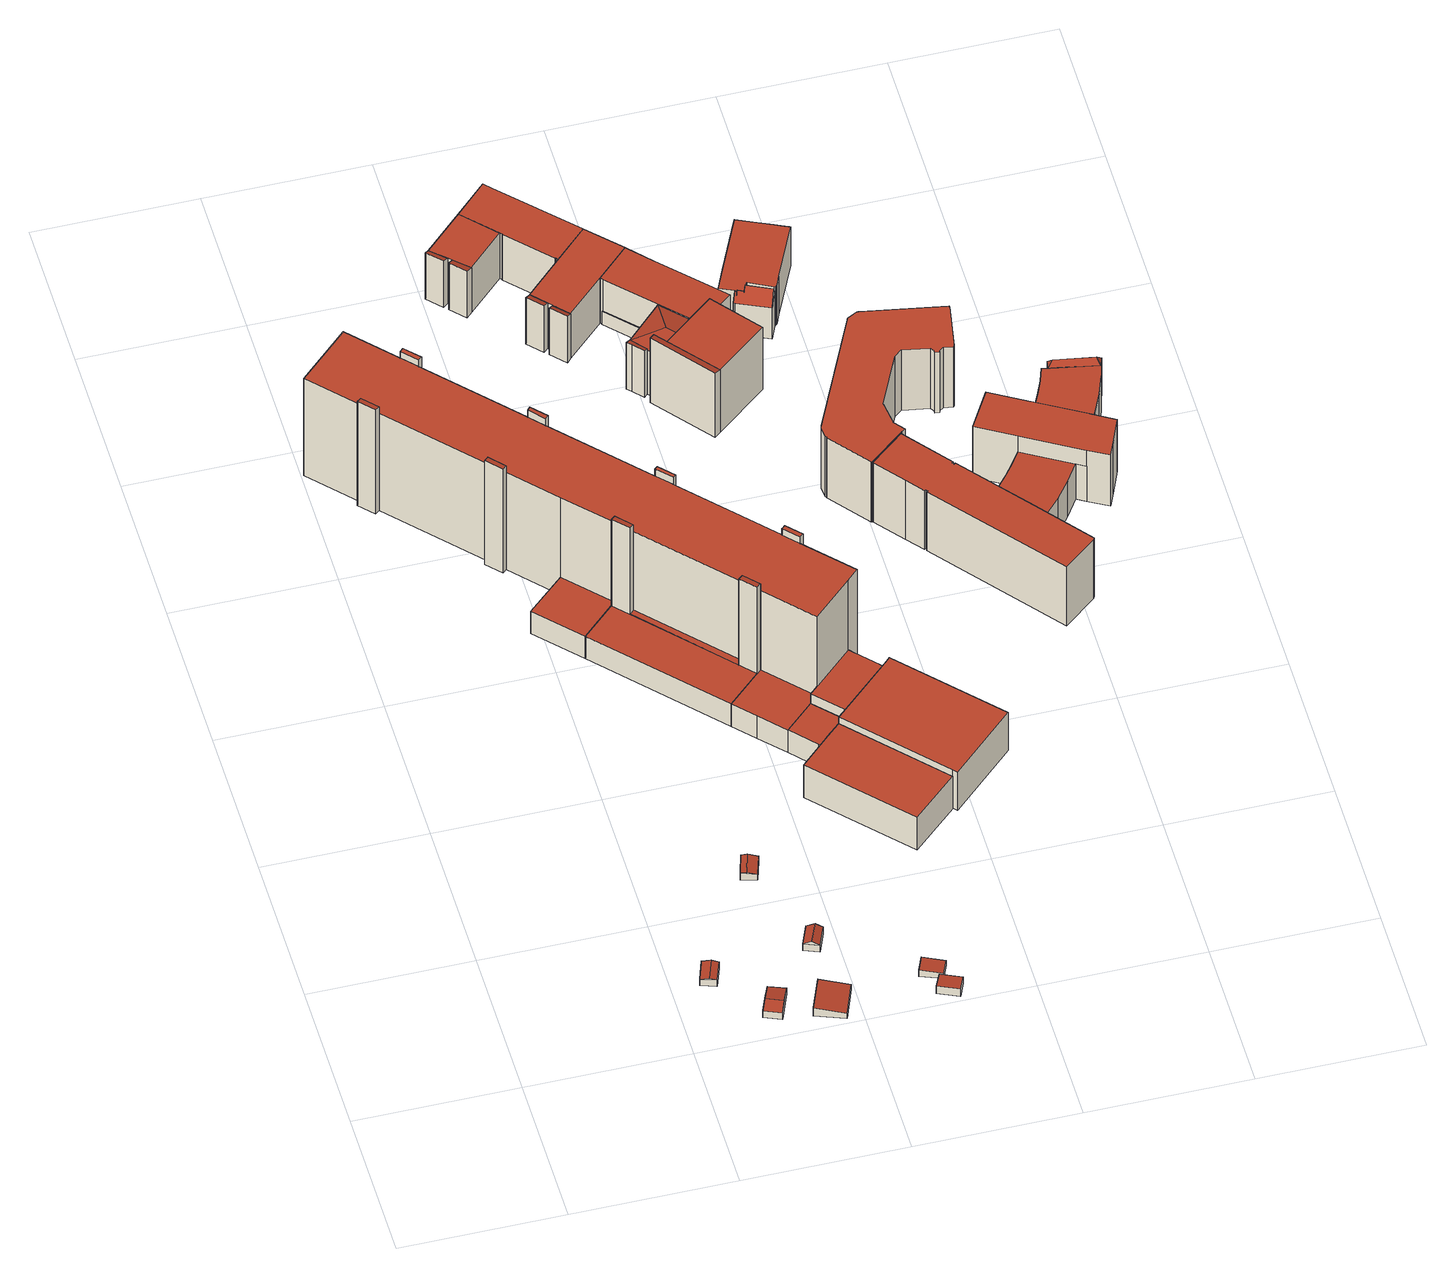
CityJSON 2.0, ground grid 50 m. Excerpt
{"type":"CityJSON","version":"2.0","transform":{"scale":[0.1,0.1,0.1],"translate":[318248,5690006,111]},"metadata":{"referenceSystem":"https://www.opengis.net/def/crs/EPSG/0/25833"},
"CityObjects":{
"building1":{"type":"Building","attributes":{"Dachtyp_tdc":"tdcGableRoof","Gemeindeschluessel":14713000,"Dachneigung":14.4,"QualitaetDacherkennung":74,"Geometrietyp2DReferenz":"3000","function":"31001_9998","roofType":"3100","measuredHeight":3.3},"geometry":[{"type":"MultiSurface","lod":"2","boundaries":[[[0,1,2,3]],[[1,4,5,2]],[[4,6,7,5]],[[6,0,3,7]],[[4,1,8]],[[0,6,9]],[[1,0,9,8]],[[6,4,8,9]],[[3,2,5,7]]],"semantics":{"surfaces":[{"type":"WallSurface"},{"type":"RoofSurface"},{"type":"GroundSurface"}],"values":[0,0,0,0,0,0,1,1,2]}}]},
"building2":{"type":"Building","attributes":{"Dachtyp_tdc":"tdcGableRoof","Gemeindeschluessel":14713000,"Dachneigung":10.13,"QualitaetDacherkennung":57,"Geometrietyp2DReferenz":"3000","function":"31001_9998","roofType":"3100","measuredHeight":3.5},"geometry":[{"type":"MultiSurface","lod":"2","boundaries":[[[10,11,12,13]],[[11,14,15,12]],[[14,16,17,15]],[[16,10,13,17]],[[14,11,18]],[[10,16,19]],[[11,10,19,18]],[[16,14,18,19]],[[13,12,15,17]]],"semantics":{"surfaces":[{"type":"WallSurface"},{"type":"RoofSurface"},{"type":"GroundSurface"}],"values":[0,0,0,0,0,0,1,1,2]}}]},
"building3":{"type":"Building","attributes":{"Dachtyp_tdc":"tdcPolyFlatRoof","Gemeindeschluessel":14713000,"Dachneigung":6.79,"QualitaetDacherkennung":64,"Geometrietyp2DReferenz":"3000","function":"31001_9998","roofType":"2100","measuredHeight":3.27},"geometry":[{"type":"MultiSurface","lod":"2","boundaries":[[[20,21,22,23]],[[21,24,25,22]],[[24,26,27,25]],[[26,20,23,27]],[[26,24,21,20]],[[23,22,25,27]]],"semantics":{"surfaces":[{"type":"WallSurface"},{"type":"RoofSurface"},{"type":"GroundSurface"}],"values":[0,0,0,0,1,2]}}]},
"building4":{"type":"Building","attributes":{"Dachtyp_tdc":"tdcGableRoof","Gemeindeschluessel":14713000,"Dachneigung":14.14,"QualitaetDacherkennung":71,"Geometrietyp2DReferenz":"3000","function":"31001_9998","roofType":"3100","measuredHeight":3.2},"geometry":[{"type":"MultiSurface","lod":"2","boundaries":[[[28,29,30,31]],[[29,32,33,30]],[[32,34,35,33]],[[34,28,31,35]],[[32,29,36]],[[28,34,37]],[[29,28,37,36]],[[34,32,36,37]],[[31,30,33,35]]],"semantics":{"surfaces":[{"type":"WallSurface"},{"type":"RoofSurface"},{"type":"GroundSurface"}],"values":[0,0,0,0,0,0,1,1,2]}}]},
"building5":{"type":"Building","attributes":{"Dachtyp_tdc":"tdcGableRoof","Gemeindeschluessel":14713000,"Dachneigung":29.37,"QualitaetDacherkennung":74,"Geometrietyp2DReferenz":"3000","function":"31001_9998","roofType":"3100","measuredHeight":4.05},"geometry":[{"type":"MultiSurface","lod":"2","boundaries":[[[38,39,40,41]],[[39,42,43,40]],[[42,44,45,43]],[[44,38,41,45]],[[42,39,46]],[[38,44,47]],[[39,38,47,46]],[[44,42,46,47]],[[41,40,43,45]]],"semantics":{"surfaces":[{"type":"WallSurface"},{"type":"RoofSurface"},{"type":"GroundSurface"}],"values":[0,0,0,0,0,0,1,1,2]}}]},
"building6":{"type":"Building","attributes":{"Gemeindeschluessel":14713000,"Geometrietyp2DReferenz":"3000","function":"31001_9998","roofType":"9999"},"children":["building6-1","building6-2","building6-3","building6-4","building6-5","building6-6","building6-7","building6-8","building6-9"]},
"building6-1":{"type":"BuildingPart","attributes":{"Dachtyp_tdc":"tdcPolyFlatRoof","Dachneigung":6.33,"QualitaetDacherkennung":55,"Geometrietyp2DReferenz":"3000","roofType":"2100","measuredHeight":43.44},"parents":["building6"],"geometry":[{"type":"MultiSurface","lod":"2","boundaries":[[[48,49,50,51,52]],[[53,54,55,56,57]],[[54,48,52,55]],[[54,53,49,48]],[[52,51,56,55]],[[57,50,49,53]],[[57,56,51,50]]],"semantics":{"surfaces":[{"type":"WallSurface"},{"type":"RoofSurface"},{"type":"GroundSurface"},{"type":"ClosureSurface"}],"values":[0,0,0,1,2,0,3]}}]},
"building6-2":{"type":"BuildingPart","attributes":{"Dachtyp_tdc":"tdcPolyFlatRoof","Dachneigung":5.92,"QualitaetDacherkennung":57,"Geometrietyp2DReferenz":"3000","roofType":"2100","measuredHeight":43.45},"parents":["building6"],"geometry":[{"type":"MultiSurface","lod":"2","boundaries":[[[58,59,60,61,62]],[[63,64,65,66,67]],[[64,58,62,65]],[[64,63,68,59,58]],[[62,61,69,66,65]],[[70,60,59,68]],[[70,69,61,60]],[[67,70,68,63]],[[67,66,69,70]]],"semantics":{"surfaces":[{"type":"WallSurface"},{"type":"RoofSurface"},{"type":"GroundSurface"},{"type":"ClosureSurface"}],"values":[0,0,0,1,2,0,3,0,3]}}]},
"building6-3":{"type":"BuildingPart","attributes":{"Dachtyp_tdc":"tdcPolyFlatRoof","Dachneigung":7.28,"QualitaetDacherkennung":29,"Geometrietyp2DReferenz":"3000","roofType":"2100","measuredHeight":43.46},"parents":["building6"],"geometry":[{"type":"MultiSurface","lod":"2","boundaries":[[[71,72,73,74]],[[72,75,73]],[[76,77,78,79,80]],[[77,71,74,78]],[[77,76,72,71]],[[74,73,79,78]],[[80,75,72,76]],[[80,79,73,75]]],"semantics":{"surfaces":[{"type":"WallSurface"},{"type":"RoofSurface"},{"type":"GroundSurface"},{"type":"ClosureSurface"}],"values":[0,0,0,0,1,2,0,3]}}]},
"building6-4":{"type":"BuildingPart","attributes":{"Dachtyp_tdc":"tdcPolyFlatRoof","Dachneigung":3.8,"QualitaetDacherkennung":34,"Geometrietyp2DReferenz":"3000","roofType":"2100","measuredHeight":43.35},"parents":["building6"],"geometry":[{"type":"MultiSurface","lod":"2","boundaries":[[[81,82,83,84,85]],[[86,87,88,89,90]],[[87,81,85,88]],[[87,86,91,82,81]],[[85,84,92,89,88]],[[93,83,82,91]],[[93,92,84,83]],[[90,93,91,86]],[[90,89,92,93]]],"semantics":{"surfaces":[{"type":"WallSurface"},{"type":"RoofSurface"},{"type":"GroundSurface"},{"type":"ClosureSurface"}],"values":[0,0,0,1,2,0,3,0,3]}}]},
"building6-5":{"type":"BuildingPart","attributes":{"Dachtyp_tdc":"tdcPolyFlatRoof","Dachneigung":0,"QualitaetDacherkennung":55,"Geometrietyp2DReferenz":"3000","roofType":"1000","measuredHeight":40.5},"parents":["building6"],"geometry":[{"type":"MultiSurface","lod":"2","boundaries":[[[94,95,96,97]],[[95,98,99,96]],[[98,100,101,99]],[[100,67,66,101]],[[60,102,103,61]],[[104,105,106,107]],[[105,108,109,106]],[[110,111,112,113]],[[111,80,79,112]],[[75,114,115,73]],[[114,116,117,115]],[[116,118,119,117]],[[120,57,56,121]],[[50,122,123,51]],[[122,50,57,120,118,116,114,75,80,111,110,108,105,104,102,60,70,67,100,98,95,94,83,93,90,124,125]],[[126,127,89,92,84,97,96,99,101,66,69,61,103,107,106,109,113,112,79,73,115,117,119,121,56,51,123]],[[125,124,127,126]],[[124,90,89,127]],[[83,94,97,84]],[[69,66,67,70]],[[61,69,70,60]],[[107,103,102,104]],[[113,109,108,110]],[[73,79,80,75]],[[121,119,118,120]],[[51,56,57,50]],[[126,123,122,125]],[[92,89,90,93]],[[84,92,93,83]]],"semantics":{"surfaces":[{"type":"WallSurface"},{"type":"RoofSurface"},{"type":"GroundSurface"},{"type":"ClosureSurface"}],"values":[0,0,0,0,0,0,0,0,0,0,0,0,0,0,1,2,0,0,0,3,3,3,3,3,3,3,3,3,3]}}]},
"building6-6":{"type":"BuildingPart","attributes":{"Dachtyp_tdc":"tdcPolyFlatRoof","Dachneigung":7.79,"QualitaetDacherkennung":46,"Geometrietyp2DReferenz":"3000","roofType":"2100","measuredHeight":43.49},"parents":["building6"],"geometry":[{"type":"MultiSurface","lod":"2","boundaries":[[[128,129,107,130]],[[129,104,107]],[[131,103,102]],[[131,132,133,103]],[[132,128,130,133]],[[132,131,129,128]],[[130,107,103,133]],[[102,104,129,131]],[[102,103,107,104]]],"semantics":{"surfaces":[{"type":"WallSurface"},{"type":"RoofSurface"},{"type":"GroundSurface"},{"type":"ClosureSurface"}],"values":[0,0,0,0,0,1,2,0,3]}}]},
"building6-7":{"type":"BuildingPart","attributes":{"Dachtyp_tdc":"tdcPolyFlatRoof","Dachneigung":4.24,"QualitaetDacherkennung":58,"Geometrietyp2DReferenz":"3000","roofType":"2100","measuredHeight":43.38},"parents":["building6"],"geometry":[{"type":"MultiSurface","lod":"2","boundaries":[[[134,135,125,126,136]],[[137,138,139,123,122]],[[138,134,136,139]],[[138,137,135,134]],[[136,126,123,139]],[[122,125,135,137]],[[122,123,126,125]]],"semantics":{"surfaces":[{"type":"WallSurface"},{"type":"RoofSurface"},{"type":"GroundSurface"},{"type":"ClosureSurface"}],"values":[0,0,0,1,2,0,3]}}]},
"building6-8":{"type":"BuildingPart","attributes":{"Dachtyp_tdc":"tdcPolyFlatRoof","Dachneigung":8.29,"QualitaetDacherkennung":39,"Geometrietyp2DReferenz":"3000","roofType":"2100","measuredHeight":43.48},"parents":["building6"],"geometry":[{"type":"MultiSurface","lod":"2","boundaries":[[[140,109,108]],[[140,141,142,109]],[[141,143,144,142]],[[143,145,112,144]],[[145,146,110,113,112]],[[146,145,143,141,140]],[[109,142,144,112,113]],[[108,110,146,140]],[[108,109,113,110]]],"semantics":{"surfaces":[{"type":"WallSurface"},{"type":"RoofSurface"},{"type":"GroundSurface"},{"type":"ClosureSurface"}],"values":[0,0,0,0,0,1,2,0,3]}}]},
"building6-9":{"type":"BuildingPart","attributes":{"Dachtyp_tdc":"tdcPolyFlatRoof","Dachneigung":3.23,"QualitaetDacherkennung":69,"Geometrietyp2DReferenz":"3000","roofType":"2100","measuredHeight":43.38},"parents":["building6"],"geometry":[{"type":"MultiSurface","lod":"2","boundaries":[[[147,148,120,121,149]],[[150,151,152,119,118]],[[151,147,149,152]],[[151,150,148,147]],[[149,121,119,152]],[[118,120,148,150]],[[118,119,121,120]]],"semantics":{"surfaces":[{"type":"WallSurface"},{"type":"RoofSurface"},{"type":"GroundSurface"},{"type":"ClosureSurface"}],"values":[0,0,0,1,2,0,3]}}]},
"building7":{"type":"Building","attributes":{"Gemeindeschluessel":14713000,"Geometrietyp2DReferenz":"3000","function":"31001_9998","roofType":"9999"},"children":["building7-1","building7-2","building7-3","building7-4","building7-5"]},
"building7-1":{"type":"BuildingPart","attributes":{"Dachtyp_tdc":"tdcPolyFlatRoof","Dachneigung":0,"QualitaetDacherkennung":80,"Geometrietyp2DReferenz":"3000","roofType":"1000","measuredHeight":9.27},"parents":["building7"],"geometry":[{"type":"MultiSurface","lod":"2","boundaries":[[[153,154,155,156]],[[154,157,158,155]],[[159,160,161,162]],[[160,153,156,161]],[[160,159,157,154,153]],[[156,155,158,162,161]],[[162,158,157,159]]],"semantics":{"surfaces":[{"type":"WallSurface"},{"type":"RoofSurface"},{"type":"GroundSurface"},{"type":"ClosureSurface"}],"values":[0,0,0,0,1,2,3]}}]},
"building7-2":{"type":"BuildingPart","attributes":{"Dachtyp_tdc":"tdcPolyFlatRoof","Dachneigung":6.93,"QualitaetDacherkennung":41,"Geometrietyp2DReferenz":"3000","roofType":"2100","measuredHeight":9.59},"parents":["building7"],"geometry":[{"type":"MultiSurface","lod":"2","boundaries":[[[163,164,165,166]],[[167,168,169,170]],[[167,163,166,168]],[[167,170,164,163]],[[166,165,169,168]],[[170,169,165,164]]],"semantics":{"surfaces":[{"type":"WallSurface"},{"type":"RoofSurface"},{"type":"GroundSurface"},{"type":"ClosureSurface"}],"values":[0,0,0,1,2,3]}}]},
"building7-3":{"type":"BuildingPart","attributes":{"Dachtyp_tdc":"tdcPolyFlatRoof","Dachneigung":0,"QualitaetDacherkennung":78,"Geometrietyp2DReferenz":"3000","roofType":"1000","measuredHeight":9.39},"parents":["building7"],"geometry":[{"type":"MultiSurface","lod":"2","boundaries":[[[171,172,173,174]],[[172,175,176,173]],[[175,177,178,176]],[[177,179,180,178]],[[179,181,182,183,180]],[[184,171,174,185,186]],[[184,181,179,177,175,172,171]],[[174,173,176,178,180,183,185]],[[186,182,181,184]],[[186,185,183,182]]],"semantics":{"surfaces":[{"type":"WallSurface"},{"type":"RoofSurface"},{"type":"GroundSurface"},{"type":"ClosureSurface"}],"values":[0,0,0,0,0,0,1,2,0,3]}}]},
"building7-4":{"type":"BuildingPart","attributes":{"Dachtyp_tdc":"tdcPolyFlatRoof","Dachneigung":0,"QualitaetDacherkennung":87,"Geometrietyp2DReferenz":"3000","roofType":"1000","measuredHeight":9.36},"parents":["building7"],"geometry":[{"type":"MultiSurface","lod":"2","boundaries":[[[187,186,185,188]],[[182,189,190,183]],[[189,191,192,190]],[[193,194,195,196]],[[193,187,188,194]],[[193,196,191,189,182,186,187]],[[188,185,183,190,192,195,194]],[[183,185,186,182]],[[196,195,192,191]]],"semantics":{"surfaces":[{"type":"WallSurface"},{"type":"RoofSurface"},{"type":"GroundSurface"},{"type":"ClosureSurface"}],"values":[0,0,0,0,0,1,2,3,3]}}]},
"building7-5":{"type":"BuildingPart","attributes":{"Dachtyp_tdc":"tdcPolyFlatRoof","Dachneigung":0,"QualitaetDacherkennung":85,"Geometrietyp2DReferenz":"3000","roofType":"1000","measuredHeight":9.3},"parents":["building7"],"geometry":[{"type":"MultiSurface","lod":"2","boundaries":[[[164,196,195,165]],[[191,197,159,162,192]],[[198,170,169,158,157]],[[198,197,191,196,164,170]],[[169,165,195,192,162,158]],[[165,169,170,164]],[[192,195,196,191]],[[157,159,197,198]],[[157,158,162,159]]],"semantics":{"surfaces":[{"type":"WallSurface"},{"type":"RoofSurface"},{"type":"GroundSurface"},{"type":"ClosureSurface"}],"values":[0,0,0,1,2,3,3,0,3]}}]},
"building8":{"type":"Building","attributes":{"Dachtyp_tdc":"tdcPolyFlatRoof","Gemeindeschluessel":14713000,"Dachneigung":3.65,"QualitaetDacherkennung":70,"Geometrietyp2DReferenz":"3000","function":"31001_9998","roofType":"2100","measuredHeight":2.65},"geometry":[{"type":"MultiSurface","lod":"2","boundaries":[[[199,200,201,202]],[[200,203,204,201]],[[203,205,206,204]],[[205,199,202,206]],[[205,203,200,199]],[[202,201,204,206]]],"semantics":{"surfaces":[{"type":"WallSurface"},{"type":"RoofSurface"},{"type":"GroundSurface"}],"values":[0,0,0,0,1,2]}}]},
"building9":{"type":"Building","attributes":{"Dachtyp_tdc":"tdcPolyFlatRoof","Gemeindeschluessel":14713000,"Dachneigung":3.18,"QualitaetDacherkennung":59,"Geometrietyp2DReferenz":"3000","function":"31001_9998","roofType":"2100","measuredHeight":3.06},"geometry":[{"type":"MultiSurface","lod":"2","boundaries":[[[207,208,209,210]],[[208,211,212,209]],[[211,213,214,212]],[[213,207,210,214]],[[213,211,208,207]],[[210,209,212,214]]],"semantics":{"surfaces":[{"type":"WallSurface"},{"type":"RoofSurface"},{"type":"GroundSurface"}],"values":[0,0,0,0,1,2]}}]},
"building10":{"type":"Building","attributes":{"Dachtyp_tdc":"tdcPolyFlatRoof","Gemeindeschluessel":14713000,"Dachneigung":0,"QualitaetDacherkennung":56,"Geometrietyp2DReferenz":"3000","function":"31001_9998","roofType":"1000","measuredHeight":13.57},"geometry":[{"type":"MultiSurface","lod":"2","boundaries":[[[215,216,217,218]],[[216,219,220,217]],[[219,221,222,220]],[[221,223,224,222]],[[223,225,226,224]],[[225,215,218,226]],[[225,223,221,219,216,215]],[[218,217,220,222,224,226]]],"semantics":{"surfaces":[{"type":"WallSurface"},{"type":"RoofSurface"},{"type":"GroundSurface"}],"values":[0,0,0,0,0,0,1,2]}}]},
"building11":{"type":"Building","attributes":{"Gemeindeschluessel":14713000,"Geometrietyp2DReferenz":"3000","function":"31001_9998","roofType":"9999"},"children":["building11-1","building11-2"]},
"building11-1":{"type":"BuildingPart","attributes":{"Dachtyp_tdc":"tdcPolyFlatRoof","Dachneigung":0,"QualitaetDacherkennung":61,"Geometrietyp2DReferenz":"3000","roofType":"1000","measuredHeight":7.04},"parents":["building11"],"geometry":[{"type":"MultiSurface","lod":"2","boundaries":[[[227,228,229,230]],[[228,231,232,229]],[[231,233,234,232]],[[233,231,228,227]],[[230,229,232,234]],[[230,234,233,227]]],"semantics":{"surfaces":[{"type":"WallSurface"},{"type":"RoofSurface"},{"type":"GroundSurface"},{"type":"ClosureSurface"}],"values":[0,0,0,1,2,3]}}]},
"building11-2":{"type":"BuildingPart","attributes":{"Dachtyp_tdc":"tdcPolyFlatRoof","Dachneigung":0,"QualitaetDacherkennung":80,"Geometrietyp2DReferenz":"3000","roofType":"1000","measuredHeight":11.76},"parents":["building11"],"geometry":[{"type":"MultiSurface","lod":"2","boundaries":[[[235,234,233]],[[235,236,237,234]],[[236,238,239,237]],[[238,240,241,239]],[[240,242,243,241]],[[242,244,245,243]],[[244,246,230,245]],[[246,227,230]],[[244,242,240,238,236,235,246]],[[234,237,239,241,243,245,230]],[[233,227,246,235]],[[233,234,230,227]]],"semantics":{"surfaces":[{"type":"WallSurface"},{"type":"RoofSurface"},{"type":"GroundSurface"},{"type":"ClosureSurface"}],"values":[0,0,0,0,0,0,0,0,1,2,0,3]}}]},
"building12":{"type":"Building","attributes":{"Dachtyp_tdc":"tdcPolyFlatRoof","Gemeindeschluessel":14713000,"Dachneigung":0,"QualitaetDacherkennung":90,"Geometrietyp2DReferenz":"3000","function":"31001_9998","roofType":"1000","measuredHeight":15.9},"geometry":[{"type":"MultiSurface","lod":"2","boundaries":[[[247,248,249,250]],[[248,251,252,249]],[[251,253,254,252]],[[253,255,256,254]],[[255,257,258,256]],[[257,259,260,258]],[[259,247,250,260]],[[259,257,255,253,251,248,247]],[[250,249,252,254,256,258,260]]],"semantics":{"surfaces":[{"type":"WallSurface"},{"type":"RoofSurface"},{"type":"GroundSurface"}],"values":[0,0,0,0,0,0,0,1,2]}}]},
"building13":{"type":"Building","attributes":{"Gemeindeschluessel":14713000,"Geometrietyp2DReferenz":"3000","function":"31001_2000","roofType":"9999"},"children":["building13-1","building13-2","building13-3","building13-4","building13-5","building13-6","building13-7","building13-8","building13-9","building13-10","building13-11","building13-12","building13-13","building13-14"]},
"building13-1":{"type":"BuildingPart","attributes":{"Dachtyp_tdc":"tdcPolyFlatRoof","Dachneigung":17.15,"QualitaetDacherkennung":62,"Geometrietyp2DReferenz":"3000","roofType":"2100","measuredHeight":26.86},"parents":["building13"],"geometry":[{"type":"MultiSurface","lod":"2","boundaries":[[[261,262,263,264,265]],[[266,267,268,269,270]],[[267,261,265,268]],[[267,266,262,261]],[[265,264,271,269,268]],[[266,270,272,273,263,262]],[[270,269,271,273,272]],[[273,271,264,263]]],"semantics":{"surfaces":[{"type":"WallSurface"},{"type":"RoofSurface"},{"type":"GroundSurface"},{"type":"ClosureSurface"}],"values":[0,0,0,1,2,0,3,3]}}]},
"building13-2":{"type":"BuildingPart","attributes":{"Dachtyp_tdc":"tdcPolyFlatRoof","Dachneigung":0,"QualitaetDacherkennung":66,"Geometrietyp2DReferenz":"3000","roofType":"1000","measuredHeight":25.97},"parents":["building13"],"geometry":[{"type":"MultiSurface","lod":"2","boundaries":[[[274,275,276,277,278]],[[275,270,269,276]],[[272,270,275,274]],[[277,276,269,271,279,280]],[[271,269,270,272,273]],[[281,282,283,284,273,272,274,278,285]],[[280,279,282,281]],[[279,271,273,283,282]],[[283,273,284]],[[278,277,280,281,285]]],"semantics":{"surfaces":[{"type":"WallSurface"},{"type":"RoofSurface"},{"type":"GroundSurface"},{"type":"ClosureSurface"}],"values":[0,0,1,2,3,0,3,3,3,3]}}]},
"building13-3":{"type":"BuildingPart","attributes":{"Dachtyp_tdc":"tdcPolyFlatRoof","Dachneigung":16.8,"QualitaetDacherkennung":35,"Geometrietyp2DReferenz":"3000","roofType":"2100","measuredHeight":19.42},"parents":["building13"],"geometry":[{"type":"MultiSurface","lod":"2","boundaries":[[[286,287,288,289]],[[290,291,292,293]],[[291,286,289,292]],[[291,290,287,286]],[[289,288,293,292]],[[290,293,288,287]]],"semantics":{"surfaces":[{"type":"WallSurface"},{"type":"RoofSurface"},{"type":"GroundSurface"},{"type":"ClosureSurface"}],"values":[0,0,0,1,2,3]}}]},
"building13-4":{"type":"BuildingPart","attributes":{"Dachtyp_tdc":"tdcPolyFlatRoof","Dachneigung":0,"QualitaetDacherkennung":29,"Geometrietyp2DReferenz":"3000","roofType":"1000","measuredHeight":5.53},"parents":["building13"],"geometry":[{"type":"MultiSurface","lod":"2","boundaries":[[[294,295,296,297]],[[295,298,299,296]],[[298,300,301,299]],[[281,282,279,280]],[[302,282,281,300,298,295,294]],[[297,296,299,301,280,279,303]],[[280,301,300,281]],[[303,279,282,302]],[[297,303,302,294]]],"semantics":{"surfaces":[{"type":"WallSurface"},{"type":"RoofSurface"},{"type":"GroundSurface"},{"type":"ClosureSurface"}],"values":[0,0,0,0,1,2,3,3,3]}}]},
"building13-5":{"type":"BuildingPart","attributes":{"Dachtyp_tdc":"tdcPolyFlatRoof","Dachneigung":18.52,"QualitaetDacherkennung":36,"Geometrietyp2DReferenz":"3000","roofType":"2100","measuredHeight":19.46},"parents":["building13"],"geometry":[{"type":"MultiSurface","lod":"2","boundaries":[[[304,305,306,307]],[[308,309,310,311]],[[309,304,307,310]],[[309,308,305,304]],[[307,306,311,310]],[[311,306,305,308]]],"semantics":{"surfaces":[{"type":"WallSurface"},{"type":"RoofSurface"},{"type":"GroundSurface"},{"type":"ClosureSurface"}],"values":[0,0,0,1,2,3]}}]},
"building13-6":{"type":"BuildingPart","attributes":{"Dachtyp_tdc":"tdcHipAndGableRoof","Dachneigung":10.14,"QualitaetDacherkennung":19,"Geometrietyp2DReferenz":"3000","roofType":"5000","measuredHeight":20.08},"parents":["building13"],"geometry":[{"type":"MultiSurface","lod":"2","boundaries":[[[312,313,314]],[[313,315,263,273,284,314]],[[283,312,314,284]],[[271,264,316,317,297,303,279]],[[316,264,263,315]],[[264,271,273,263]],[[317,316,315,313]],[[302,294,297,317,313,312]],[[302,303,297,294]],[[283,282,302,312]],[[282,279,303,302]],[[273,271,279,282,283]],[[273,283,284]]],"semantics":{"surfaces":[{"type":"RoofSurface"},{"type":"GroundSurface"},{"type":"WallSurface"},{"type":"ClosureSurface"}],"values":[0,0,0,1,2,3,3,2,3,2,3,3,3]}}]},
"building13-7":{"type":"BuildingPart","attributes":{"Dachtyp_tdc":"tdcPolyFlatRoof","Dachneigung":0,"QualitaetDacherkennung":67,"Geometrietyp2DReferenz":"3000","roofType":"1000","measuredHeight":18.87},"parents":["building13"],"geometry":[{"type":"MultiSurface","lod":"2","boundaries":[[[318,278,277,319,320]],[[321,322,323,301,300]],[[324,325,326,327,328]],[[325,324,322,321,285,278,318]],[[319,277,280,301,323,328,327]],[[277,278,285,281,280]],[[300,281,285,321]],[[300,301,280,281]],[[328,323,322,324]],[[320,326,325,318]],[[320,319,327,326]]],"semantics":{"surfaces":[{"type":"WallSurface"},{"type":"RoofSurface"},{"type":"GroundSurface"},{"type":"ClosureSurface"}],"values":[0,0,0,1,2,3,0,3,3,0,3]}}]},
"building13-8":{"type":"BuildingPart","attributes":{"Dachtyp_tdc":"tdcPolyFlatRoof","Dachneigung":24.18,"QualitaetDacherkennung":37,"Geometrietyp2DReferenz":"3000","roofType":"2100","measuredHeight":19.48},"parents":["building13"],"geometry":[{"type":"MultiSurface","lod":"2","boundaries":[[[329,330,331,332]],[[333,334,335,336]],[[334,329,332,335]],[[334,333,330,329]],[[332,331,336,335]],[[336,331,330,333]]],"semantics":{"surfaces":[{"type":"WallSurface"},{"type":"RoofSurface"},{"type":"GroundSurface"},{"type":"ClosureSurface"}],"values":[0,0,0,1,2,3]}}]},
"building13-9":{"type":"BuildingPart","attributes":{"Dachtyp_tdc":"tdcPolyFlatRoof","Dachneigung":0,"QualitaetDacherkennung":77,"Geometrietyp2DReferenz":"3000","roofType":"1000","measuredHeight":18.88},"parents":["building13"],"geometry":[{"type":"MultiSurface","lod":"2","boundaries":[[[337,338,339,340]],[[338,341,342,339]],[[341,343,344,342]],[[345,346,347,348]],[[345,343,341,338,337,349,350,351,352,346]],[[347,353,354,355,356,340,339,342,344,348]],[[346,352,353,347]],[[352,351,354,353]],[[350,349,356,355]],[[349,337,340,356]],[[348,344,343,345]],[[355,354,351,350]]],"semantics":{"surfaces":[{"type":"WallSurface"},{"type":"RoofSurface"},{"type":"GroundSurface"},{"type":"ClosureSurface"}],"values":[0,0,0,0,1,2,0,0,0,0,3,3]}}]},
"building13-10":{"type":"BuildingPart","attributes":{"Dachtyp_tdc":"tdcPolyFlatRoof","Dachneigung":18.63,"QualitaetDacherkennung":42,"Geometrietyp2DReferenz":"3000","roofType":"2100","measuredHeight":19.43},"parents":["building13"],"geometry":[{"type":"MultiSurface","lod":"2","boundaries":[[[357,358,359,316,315]],[[358,360,361,359]],[[360,362,363,361]],[[362,364,313,317,363]],[[362,360,358,357,364]],[[317,316,359,361,363]],[[315,313,364,357]],[[316,317,313,315]]],"semantics":{"surfaces":[{"type":"WallSurface"},{"type":"RoofSurface"},{"type":"GroundSurface"},{"type":"ClosureSurface"}],"values":[0,0,0,0,1,2,0,3]}}]},
"building13-11":{"type":"BuildingPart","attributes":{"Dachtyp_tdc":"tdcPolyFlatRoof","Dachneigung":0,"QualitaetDacherkennung":78,"Geometrietyp2DReferenz":"3000","roofType":"1000","measuredHeight":18.94},"parents":["building13"],"geometry":[{"type":"MultiSurface","lod":"2","boundaries":[[[365,366,308,311,331,330]],[[367,350,355,306,305]],[[368,324,328,354,351]],[[369,370,333,336,323,322]],[[370,369,368,351,350,367,366,365]],[[331,311,306,355,354,328,323,336]],[[305,308,366,367]],[[305,306,311,308]],[[351,354,355,350]],[[322,324,368,369]],[[322,323,328,324]],[[330,333,370,365]],[[330,331,336,333]]],"semantics":{"surfaces":[{"type":"WallSurface"},{"type":"RoofSurface"},{"type":"GroundSurface"},{"type":"ClosureSurface"}],"values":[0,0,0,0,1,2,0,3,3,0,3,0,3]}}]},
"building13-12":{"type":"BuildingPart","attributes":{"Dachtyp_tdc":"tdcPolyFlatRoof","Dachneigung":19.76,"QualitaetDacherkennung":33,"Geometrietyp2DReferenz":"3000","roofType":"2100","measuredHeight":19.44},"parents":["building13"],"geometry":[{"type":"MultiSurface","lod":"2","boundaries":[[[371,372,373,374]],[[375,376,377,378]],[[376,371,374,377]],[[376,375,379,372,371]],[[374,373,378,377]],[[375,378,373,372,379]]],"semantics":{"surfaces":[{"type":"WallSurface"},{"type":"RoofSurface"},{"type":"GroundSurface"},{"type":"ClosureSurface"}],"values":[0,0,0,1,2,3]}}]},
"building13-13":{"type":"BuildingPart","attributes":{"Dachtyp_tdc":"tdcPolyFlatRoof","Dachneigung":0,"QualitaetDacherkennung":72,"Geometrietyp2DReferenz":"3000","roofType":"1000","measuredHeight":5.65},"parents":["building13"],"geometry":[{"type":"MultiSurface","lod":"2","boundaries":[[[380,381,382,383]],[[381,384,385,382]],[[384,386,387,385]],[[386,388,389,387]],[[388,390,391,389]],[[390,392,393,391]],[[392,320,319,393]],[[326,380,383,327]],[[326,320,392,390,388,386,384,381,380]],[[383,382,385,387,389,391,393,319,327]],[[327,319,320,326]]],"semantics":{"surfaces":[{"type":"WallSurface"},{"type":"RoofSurface"},{"type":"GroundSurface"},{"type":"ClosureSurface"}],"values":[0,0,0,0,0,0,0,0,1,2,3]}}]},
"building13-14":{"type":"BuildingPart","attributes":{"Dachtyp_tdc":"tdcPolyFlatRoof","Dachneigung":0,"QualitaetDacherkennung":76,"Geometrietyp2DReferenz":"3000","roofType":"1000","measuredHeight":18.9},"parents":["building13"],"geometry":[{"type":"MultiSurface","lod":"2","boundaries":[[[394,290,293,344,343]],[[395,396,375,378,288,287]],[[372,345,348,373]],[[345,372,379,396,395,394,343]],[[344,293,288,378,373,348]],[[287,290,394,395]],[[287,288,293,290]],[[379,375,396]],[[373,378,375,379,372]],[[343,344,348,345]]],"semantics":{"surfaces":[{"type":"WallSurface"},{"type":"RoofSurface"},{"type":"GroundSurface"},{"type":"ClosureSurface"}],"values":[0,0,0,1,2,0,3,0,3,3]}}]},
"building14":{"type":"Building","attributes":{"Dachtyp_tdc":"tdcFreeFormRoof","Gemeindeschluessel":14713000,"Dachneigung":58.17,"QualitaetDacherkennung":18,"Geometrietyp2DReferenz":"3000","function":"31001_2000","roofType":"5000","measuredHeight":17.75},"geometry":[{"type":"MultiSurface","lod":"2","boundaries":[[[397,398,399,400]],[[398,401,402,399]],[[401,403,404,402]],[[403,405,406,404]],[[405,407,408,406]],[[407,409,410,408]],[[409,411,412,410]],[[411,413,414,412]],[[413,415,416,414]],[[415,417,418,416]],[[417,397,400,418]],[[401,419,420,413,411,409,407,405,403]],[[397,417,415,420,419,398]],[[415,413,420]],[[401,398,419]],[[400,399,402,404,406,408,410,412,414,416,418]]],"semantics":{"surfaces":[{"type":"WallSurface"},{"type":"RoofSurface"},{"type":"GroundSurface"}],"values":[0,0,0,0,0,0,0,0,0,0,0,1,1,0,0,2]}}]},
"building15":{"type":"Building","attributes":{"Dachtyp_tdc":"tdcPolyFlatRoof","Gemeindeschluessel":14713000,"Dachneigung":0,"QualitaetDacherkennung":65,"Geometrietyp2DReferenz":"3000","function":"31001_2000","roofType":"1000","measuredHeight":16.1},"geometry":[{"type":"MultiSurface","lod":"2","boundaries":[[[421,422,423,424]],[[422,425,426,423]],[[425,427,428,426]],[[427,429,430,428]],[[429,431,418,430]],[[431,432,416,418]],[[432,433,414,416]],[[433,434,412,414]],[[434,435,410,412]],[[435,436,408,410]],[[436,437,438,408]],[[437,439,440,438]],[[439,441,442,440]],[[441,443,444,442]],[[443,445,446,444]],[[445,447,448,446]],[[447,449,450,448]],[[449,451,452,450]],[[451,421,424,452]],[[451,449,447,445,443,441,439,437,436,435,434,433,432,431,429,427,425,422,421]],[[424,423,426,428,430,418,416,414,412,410,408,438,440,442,444,446,448,450,452]]],"semantics":{"surfaces":[{"type":"WallSurface"},{"type":"RoofSurface"},{"type":"GroundSurface"}],"values":[0,0,0,0,0,0,0,0,0,0,0,0,0,0,0,0,0,0,0,1,2]}}]},
"building16":{"type":"Building","attributes":{"Dachtyp_tdc":"tdcPolyFlatRoof","Gemeindeschluessel":14713000,"Dachneigung":0,"QualitaetDacherkennung":63,"Geometrietyp2DReferenz":"3000","function":"31001_2000","roofType":"1000","measuredHeight":24.5},"geometry":[{"type":"MultiSurface","lod":"2","boundaries":[[[453,454,455,456]],[[454,457,458,455]],[[457,459,460,458]],[[459,461,462,460]],[[461,463,464,462]],[[463,465,466,464]],[[465,467,468,466]],[[467,469,470,468]],[[469,471,472,470]],[[471,473,474,472]],[[473,475,476,474]],[[475,477,478,476]],[[477,479,480,478]],[[479,481,482,480]],[[481,483,484,482]],[[483,485,486,484]],[[485,487,488,486]],[[487,453,456,488]],[[487,485,483,481,479,477,475,473,471,469,467,465,463,461,459,457,454,453]],[[456,455,458,460,462,464,466,468,470,472,474,476,478,480,482,484,486,488]]],"semantics":{"surfaces":[{"type":"WallSurface"},{"type":"RoofSurface"},{"type":"GroundSurface"}],"values":[0,0,0,0,0,0,0,0,0,0,0,0,0,0,0,0,0,0,1,2]}}]},
"building17":{"type":"Building","attributes":{"Dachtyp_tdc":"tdcPolyFlatRoof","Gemeindeschluessel":14713000,"Dachneigung":0,"QualitaetDacherkennung":70,"Geometrietyp2DReferenz":"3000","function":"31001_2000","roofType":"1000","measuredHeight":25.05},"geometry":[{"type":"MultiSurface","lod":"2","boundaries":[[[489,490,491,492]],[[490,493,494,491]],[[493,495,496,494]],[[495,497,498,496]],[[497,499,500,498]],[[499,501,502,500]],[[501,503,504,502]],[[503,505,506,504]],[[505,507,508,506]],[[507,509,510,508]],[[509,511,512,510]],[[511,513,514,512]],[[513,515,516,514]],[[515,517,518,516]],[[517,519,520,518]],[[519,521,522,520]],[[521,523,524,522]],[[523,525,526,524]],[[525,527,528,526]],[[527,529,530,528]],[[529,531,532,530]],[[531,533,534,532]],[[533,535,536,534]],[[535,537,538,536]],[[537,539,540,538]],[[539,541,542,540]],[[541,543,544,542]],[[543,545,546,544]],[[545,547,548,546]],[[547,549,550,548]],[[549,551,552,550]],[[551,553,554,552]],[[553,555,556,554]],[[555,557,558,556]],[[557,489,492,558]],[[557,555,553,551,549,547,545,543,541,539,537,535,533,531,529,527,525,523,521,519,517,515,513,511,509,507,505,503,501,499,497,495,493,490,489]],[[492,491,494,496,498,500,502,504,506,508,510,512,514,516,518,520,522,524,526,528,530,532,534,536,538,540,542,544,546,548,550,552,554,556,558]]],"semantics":{"surfaces":[{"type":"WallSurface"},{"type":"RoofSurface"},{"type":"GroundSurface"}],"values":[0,0,0,0,0,0,0,0,0,0,0,0,0,0,0,0,0,0,0,0,0,0,0,0,0,0,0,0,0,0,0,0,0,0,0,1,2]}}]},
"building18":{"type":"Building","attributes":{"Gemeindeschluessel":14713000,"Geometrietyp2DReferenz":"3000","function":"31001_2000","roofType":"9999"},"children":["building18-1","building18-2","building18-3","building18-4","building18-5"]},
"building18-1":{"type":"BuildingPart","attributes":{"Dachtyp_tdc":"tdcPolyFlatRoof","Dachneigung":0,"QualitaetDacherkennung":77,"Geometrietyp2DReferenz":"3000","roofType":"1000","measuredHeight":14.66},"parents":["building18"],"geometry":[{"type":"MultiSurface","lod":"2","boundaries":[[[559,560,561,562]],[[559,563,564,560]],[[563,565,566,564]],[[565,567,568,566]],[[567,569,570,568]],[[571,572,573,574]],[[572,575,576,573]],[[575,577,578,576]],[[577,579,580,578]],[[579,581,582,580]],[[581,579,577,575,572,571,569,567,565,563,559,562]],[[561,560,564,566,568,570,574,573,576,578,580,582]],[[569,571,574,570]],[[562,561,582,581]]],"semantics":{"surfaces":[{"type":"WallSurface"},{"type":"RoofSurface"},{"type":"GroundSurface"},{"type":"ClosureSurface"}],"values":[0,0,0,0,0,0,0,0,0,0,1,2,3,3]}}]},
"building18-2":{"type":"BuildingPart","attributes":{"Dachtyp_tdc":"tdcFreeFormRoof","Dachneigung":56.79,"QualitaetDacherkennung":12,"Geometrietyp2DReferenz":"3000","roofType":"5000","measuredHeight":16.68},"parents":["building18"],"geometry":[{"type":"MultiSurface","lod":"2","boundaries":[[[581,583,460,582]],[[583,584,458,460]],[[584,562,561,458]],[[585,562,584]],[[586,585,584,583]],[[586,583,581]],[[585,586,581,562]],[[582,460,458,561]],[[582,561,562,581]]],"semantics":{"surfaces":[{"type":"WallSurface"},{"type":"RoofSurface"},{"type":"GroundSurface"},{"type":"ClosureSurface"}],"values":[0,0,0,1,1,1,1,2,3]}}]},
"building18-3":{"type":"BuildingPart","attributes":{"Dachtyp_tdc":"tdcFreeFormRoof","Dachneigung":55.97,"QualitaetDacherkennung":11,"Geometrietyp2DReferenz":"3000","roofType":"5000","measuredHeight":16.6},"parents":["building18"],"geometry":[{"type":"MultiSurface","lod":"2","boundaries":[[[587,588,589,590]],[[588,591,592,589]],[[591,593,594,592]],[[587,595,596,597]],[[595,593,591,596]],[[591,588,597,596]],[[588,587,597]],[[594,598,590,589,592]],[[598,594,593,595]],[[598,595,587,590]]],"semantics":{"surfaces":[{"type":"WallSurface"},{"type":"RoofSurface"},{"type":"GroundSurface"},{"type":"ClosureSurface"}],"values":[0,0,0,1,1,1,1,2,3,3]}}]},
"building18-4":{"type":"BuildingPart","attributes":{"Dachtyp_tdc":"tdcPolyFlatRoof","Dachneigung":0,"QualitaetDacherkennung":54,"Geometrietyp2DReferenz":"3000","roofType":"1000","measuredHeight":21.35},"parents":["building18"],"geometry":[{"type":"MultiSurface","lod":"2","boundaries":[[[599,570,569]],[[599,600,601,570]],[[600,602,603,601]],[[602,604,605,603]],[[604,606,605]],[[607,608,609]],[[607,610,611,608]],[[610,612,613,611]],[[612,614,615,613]],[[614,616,617,615]],[[616,618,574,617]],[[618,571,574]],[[616,614,612,610,607,604,602,600,599,618]],[[570,601,603,605,608,611,613,615,617,574]],[[569,571,618,599]],[[569,570,574,571]],[[609,606,604,607]],[[609,608,605,606]]],"semantics":{"surfaces":[{"type":"WallSurface"},{"type":"RoofSurface"},{"type":"GroundSurface"},{"type":"ClosureSurface"}],"values":[0,0,0,0,0,0,0,0,0,0,0,0,1,2,0,3,0,3]}}]},
"building18-5":{"type":"BuildingPart","attributes":{"Dachtyp_tdc":"tdcPolyFlatRoof","Dachneigung":0,"QualitaetDacherkennung":76,"Geometrietyp2DReferenz":"3000","roofType":"1000","measuredHeight":14.66},"parents":["building18"],"geometry":[{"type":"MultiSurface","lod":"2","boundaries":[[[606,619,620,605]],[[619,621,622,620]],[[621,623,624,622]],[[623,625,626,624]],[[625,627,587,590,626]],[[628,629,630,594,593]],[[629,631,632,630]],[[631,633,634,632]],[[633,609,608,634]],[[609,633,631,629,628,627,625,623,621,619,606]],[[620,622,624,626,590,598,594,630,632,634,608,605]],[[593,595,587,627,628]],[[593,594,598,595]],[[598,590,587,595]],[[605,608,609,606]]],"semantics":{"surfaces":[{"type":"WallSurface"},{"type":"RoofSurface"},{"type":"GroundSurface"},{"type":"ClosureSurface"}],"values":[0,0,0,0,0,0,0,0,0,1,2,0,3,3,3]}}]}
},
"vertices":[
[582,245,36],[605,311,36],[605,311,10],[582,245,10],[652,294,37],[652,294,10],[629,228,37],[629,228,10],[631,302,43],[607,236,43],
[759,169,37],[810,149,37],[810,149,12],[759,169,12],[774,58,40],[774,58,12],[722,79,40],[722,79,12],[789,96,47],[738,117,47],
[901,151,47],[989,116,36],[989,116,15],[901,151,15],[949,12,36],[949,12,15],[860,47,47],[860,47,15],
[796,605,37],[816,672,37],[816,672,9],[796,605,9],[864,658,33],[864,658,9],[844,591,33],[844,591,9],[834,667,41],[814,600,41],
[896,298,38],[923,363,38],[923,363,12],[896,298,12],[969,344,39],[969,344,12],[942,279,39],[942,279,12],[947,353,52],[920,288,52],
[622,2041,474],[612,2032,473],[612,2032,445],[612,2032,40],[622,2041,40],[571,2077,473],[580,2086,474],[580,2086,40],[571,2077,40],[571,2077,445],
[979,1303,474],[992,1315,472],[992,1315,445],[992,1315,40],[979,1303,40],[1033,1270,472],[1021,1258,474],[1021,1258,40],[1033,1270,40],[1033,1270,445],[1034,1270,472],[1034,1270,40],[1034,1270,445],
[117,2232,474],[129,2243,472],[129,2243,40],[117,2232,40],[129,2243,445],[171,2198,472],[158,2187,474],[158,2187,40],[171,2198,40],[171,2198,445],
[1198,1423,473],[1188,1414,472],[1188,1414,445],[1188,1414,40],[1198,1423,40],[1147,1459,472],[1156,1467,473],[1156,1467,40],[1147,1459,40],[1147,1459,445],[1146,1459,472],[1146,1459,40],[1146,1459,445],
[1188,1413,445],[1317,1276,445],[1317,1276,40],[1188,1413,40],[1281,1243,445],[1281,1243,40],[1162,1132,445],[1162,1132,40],[746,1580,445],[746,1580,40],[704,1625,445],[581,1756,445],[581,1756,40],[704,1625,40],[458,1889,445],[458,1889,40],[417,1934,445],[416,1934,445],[416,1934,40],[417,1934,40],[1,2381,445],[1,2381,40],[154,2524,445],[154,2524,40],[283,2386,445],[283,2386,40],[325,2341,445],[325,2341,40],[859,1768,445],[859,1768,40],[900,1723,445],[901,1723,445],[901,1723,40],[900,1723,40],
[691,1613,475],[704,1625,472],[691,1613,40],[746,1580,472],[733,1568,475],[733,1568,40],
[910,1732,473],[901,1723,473],[910,1732,40],[859,1768,473],[868,1776,473],[868,1776,40],
[458,1889,472],[446,1877,474],[446,1877,40],[404,1922,474],[404,1922,40],[416,1934,472],[417,1934,472],
[335,2350,473],[325,2341,473],[335,2350,40],[283,2386,473],[293,2395,473],[293,2395,40],
[581,1756,114],[704,1625,114],[704,1625,22],[581,1756,22],[691,1613,114],[691,1613,22],[590,1519,114],[466,1652,114],[466,1652,22],[590,1519,22],
[992,1315,118],[979,1303,115],[979,1303,22],[992,1315,22],[746,1580,118],[746,1580,22],[733,1568,22],[733,1568,115],
[1223,1015,116],[1183,978,116],[1183,978,22],[1223,1015,22],[1139,938,116],[1139,938,22],[1134,933,116],[1134,933,22],[1118,951,116],[1118,951,22],[1048,1026,116],[1048,1026,115],[1048,1026,22],[1136,1108,116],[1136,1108,22],[1136,1108,115],
[1162,1132,115],[1162,1132,22],[979,1101,115],[979,1101,22],[920,1164,115],[920,1164,22],[1033,1270,115],[1033,1270,22],[1021,1258,22],[1021,1258,115],
[590,1519,115],[691,1613,115],
[1250,85,41],[1185,112,46],[1185,112,19],[1250,85,19],[1204,158,46],[1204,158,19],[1269,131,41],[1269,131,19],
[1215,37,49],[1236,82,46],[1236,82,19],[1215,37,19],[1299,54,46],[1299,54,19],[1279,8,49],[1279,8,19],
[1441,701,157],[1304,575,157],[1304,575,21],[1441,701,21],[1047,851,157],[1047,851,21],[1134,933,157],[1134,933,21],[1139,938,157],[1139,938,21],[1183,978,157],[1183,978,21],
[1296,1227,109],[1306,1236,109],[1306,1236,38],[1296,1227,38],[1362,1175,109],[1362,1175,38],[1353,1166,109],[1353,1166,38],
[1353,1166,156],[1368,1150,156],[1368,1150,38],[1223,1015,156],[1223,1015,38],[1136,1108,156],[1136,1108,38],[1162,1132,156],[1162,1132,38],[1281,1243,156],[1281,1243,38],[1296,1227,156],
[1183,978,183],[1223,1015,183],[1223,1015,24],[1183,978,24],[1368,1150,183],[1368,1150,24],[1379,1161,183],[1379,1161,24],[1648,872,183],[1648,872,24],[1452,689,183],[1452,689,24],[1441,701,183],[1441,701,24],
[1008,2379,330],[1023,2394,324],[1023,2394,247],[1023,2394,62],[1008,2379,62],[1169,2218,323],[1150,2202,330],[1150,2202,62],[1169,2218,62],[1169,2218,321],[1051,2360,62],[1051,2360,321],[1051,2360,246],
[1211,2489,321],[1327,2345,321],[1327,2345,62],[1211,2489,62],[1211,2489,250],[1179,2464,62],[1182,2466,62],[1182,2466,117],[1179,2464,117],[1179,2464,248],[1121,2417,262],[1182,2466,250],
[553,2867,256],[566,2880,250],[566,2880,62],[553,2867,62],[612,2838,249],[594,2822,256],[594,2822,62],[612,2838,62],
[995,2482,117],[1050,2599,117],[1050,2599,62],[995,2482,62],[954,2699,117],[954,2699,62],[956,2700,117],[956,2700,62],[1081,2566,117],[1081,2566,62],
[728,2683,256],[742,2696,250],[742,2696,62],[728,2683,62],[783,2652,250],[770,2639,256],[770,2639,62],[783,2652,62],
[1081,2566,249],[970,2458,247],[1077,2466,262],[1008,2411,247],[1008,2411,62],[970,2458,62],
[1287,2550,250],[1287,2550,62],[1287,2550,118],[956,2700,250],[950,2706,250],[950,2706,62],[1048,2800,250],[1113,2731,250],[1113,2731,118],[1113,2731,62],[1048,2800,62],
[781,2628,256],[794,2641,248],[794,2641,62],[781,2628,62],[836,2597,248],[823,2584,256],[823,2584,62],[836,2597,62],
[847,2810,251],[726,2936,251],[726,2936,62],[847,2810,62],[727,2938,251],[727,2938,62],[721,2944,251],[721,2944,62],[628,3044,251],[723,3137,251],[723,3137,62],[628,3044,62],[849,2811,251],[855,2805,251],[952,2899,251],[743,3116,251],[743,3116,62],[952,2899,62],[855,2805,62],[849,2811,62],
[1008,2411,251],[999,2401,256],[999,2401,62],[970,2431,256],[970,2431,62],[957,2445,256],[957,2445,62],[970,2458,250],
[794,2641,251],[783,2652,251],[742,2696,251],[1048,2800,251],[950,2706,251],[836,2597,251],
[499,2921,256],[510,2931,251],[510,2931,62],[499,2921,62],[555,2890,249],[541,2877,256],[541,2877,62],[555,2890,62],[514,2927,251],
[1123,2751,118],[1165,2731,118],[1165,2731,62],[1123,2751,62],[1296,2669,118],[1296,2669,62],[1266,2604,118],[1266,2604,62],[1309,2584,118],[1309,2584,62],[1300,2566,118],[1300,2566,62],[1305,2564,118],[1305,2564,62],
[612,2838,251],[566,2880,251],[555,2890,251],
[1420,2565,195],[1421,2565,195],[1421,2565,65],[1420,2565,65],[1402,2520,194],[1402,2520,65],[1305,2564,194],[1305,2564,65],[1300,2566,194],[1300,2566,65],[1309,2584,225],[1309,2584,65],[1315,2581,225],[1315,2581,65],[1316,2583,228],[1316,2583,65],[1334,2574,227],[1334,2574,65],[1350,2604,181],[1350,2604,65],[1421,2569,186],[1421,2569,65],[1413,2547,242],[1339,2582,242],
[1443,2604,226],[1430,2575,226],[1430,2575,65],[1443,2604,65],[1428,2570,226],[1428,2570,65],[1426,2571,226],[1426,2571,65],[1424,2568,226],[1424,2568,65],[1421,2569,226],[1350,2604,226],[1334,2574,226],[1316,2583,226],[1315,2581,226],[1309,2584,226],[1266,2604,226],[1266,2604,65],[1296,2669,226],[1296,2669,65],[1378,2845,226],[1378,2845,65],[1426,2823,226],[1426,2823,65],[1480,2798,226],[1480,2798,65],[1498,2789,226],[1498,2789,65],[1520,2779,226],[1520,2779,65],[1524,2777,226],[1524,2777,65],
[1716,1713,310],[1720,1716,310],[1720,1716,65],[1716,1713,65],[1797,1621,310],[1797,1621,65],[1893,1502,310],[1893,1502,65],[2023,1340,310],[2023,1340,65],[2020,1333,310],[2020,1333,65],[1920,1252,310],[1920,1252,65],[1614,1630,310],[1614,1630,65],[1618,1633,310],[1618,1633,65],[1613,1639,310],[1613,1639,65],[1609,1636,310],[1609,1636,65],[1568,1687,310],[1568,1687,65],[1496,1775,310],[1496,1775,65],[1497,1776,310],[1497,1776,65],[1496,1778,310],[1496,1778,65],[1601,1864,310],[1601,1864,65],[1715,1722,310],[1715,1722,65],[1712,1719,310],[1712,1719,65],
[1786,2136,314],[1785,2131,314],[1785,2131,63],[1786,2136,63],[1771,2133,314],[1771,2133,63],[1772,2140,314],[1772,2140,63],[1764,2152,314],[1764,2152,63],[1683,2166,314],[1683,2166,63],[1658,2147,314],[1658,2147,63],[1581,1982,314],[1581,1982,63],[1590,1907,314],[1590,1907,63],[1616,1874,314],[1616,1874,63],[1605,1865,314],[1605,1865,63],[1604,1867,314],[1604,1867,63],[1601,1864,314],[1601,1864,63],[1496,1778,314],[1496,1778,63],[1494,1776,314],[1494,1776,63],[1491,1778,314],[1491,1778,63],[1396,1898,314],[1396,1898,63],[1394,1901,314],[1394,1901,63],[1391,1905,314],[1391,1905,63],[1388,1937,314],[1388,1937,63],[1389,1941,314],[1389,1941,63],[1390,1945,314],[1390,1945,63],[1565,2317,314],[1565,2317,63],[1567,2321,314],[1567,2321,63],[1569,2324,314],[1569,2324,63],[1599,2340,314],[1599,2340,63],[1604,2339,314],[1604,2339,63],[1608,2339,314],[1608,2339,63],[1856,2294,314],[1856,2294,63],[1855,2291,314],[1855,2291,63],[1857,2290,314],[1857,2290,63],[1833,2158,314],[1833,2158,63],[1831,2146,314],[1831,2146,63],[1828,2140,314],[1828,2140,63],[1799,2145,314],[1799,2145,63],
[1806,1653,211],[1806,1653,65],[1818,1638,65],[1818,1638,211],[1840,1689,211],[1840,1689,65],[1867,1721,211],[1867,1721,65],[1894,1756,211],[1894,1756,65],[1923,1799,211],[1923,1799,65],[2097,1695,211],[2069,1712,211],[2069,1712,65],[2097,1695,65],[2030,1653,211],[2030,1653,65],[1987,1598,211],[1987,1598,65],[1941,1547,211],[1941,1547,65],[1912,1521,211],[1912,1521,65],
[1893,1502,211],[1797,1621,211],[1816,1619,231],[1894,1522,231],
[2088,2084,210],[2093,2111,210],[2093,2111,65],[2088,2084,65],[2244,2083,210],[2244,2083,65],[2236,2057,207],[2236,2057,65],[2234,2057,210],[2226,2073,231],[2104,2095,230],[2234,2057,65],
[1923,1799,278],[1810,1866,278],[1810,1866,65],[1880,1983,278],[1880,1983,65],[1992,1916,278],[1992,1916,65],[1992,1916,211],[2139,1829,278],[2139,1829,65],[2139,1829,211],[2210,1786,278],[2210,1786,65],[2209,1783,278],[2209,1783,65],[2176,1705,278],[2176,1705,65],[2157,1660,278],[2157,1660,65],[2097,1695,278],
[2016,1958,211],[2016,1958,65],[2036,2000,211],[2036,2000,65],[2054,2043,211],[2054,2043,65],[2069,2088,211],[2069,2088,65],[2088,2084,211],[2236,2057,211],[2225,2016,211],[2225,2016,65],[2201,1952,211],[2201,1952,65],[2173,1891,211],[2173,1891,65]
]}
